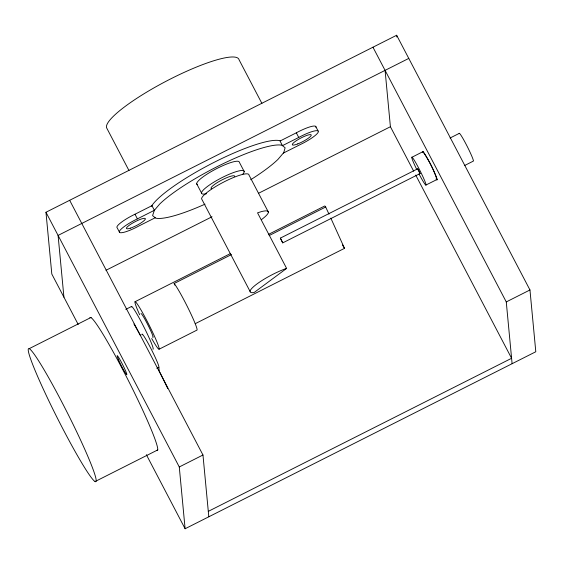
<?xml version="1.0" encoding="UTF-8"?>
<svg xmlns="http://www.w3.org/2000/svg" width="564" height="564" viewBox="0 0 564 564"><rect width="100%" height="100%" fill="white"/><g stroke="black" fill="none" stroke-linecap="round" stroke-linejoin="round"><path stroke-width="0.85" d="M280.364 238.114L282.733 242.872L420.102 173.536L419.179 171.237L417.734 168.784L280.364 238.114L282.733 242.872M417.734 168.784L417.889 169.426M151.512 206.191L151.956 205.67L154.374 210.302L152.576 215.631L155.72 218.141A74.533 14.149 -27.6 0 0 205.021 204.154M286.625 268.408L254.181 292.476L253.314 292.646A26.621 5.055 -27.6 0 1 256.916 283.988A26.621 5.055 -27.6 0 1 285.504 268.767L286.625 268.408L257.536 212.839L261.351 211.627A26.621 5.055 -27.6 0 1 261.548 219.551M412.009 157.229L422.908 151.681C428.915 160.063 433.927 169.842 437.015 179.747L436.078 178.943M464.68 165.492L473.21 161.17A15.616 1.184 63.2 0 0 467.098 146.189A15.616 1.184 63.2 0 0 459.195 133.59M78.206 324.476L51.81 274.034L45.966 212.254L396.654 35.25L529.963 289.966L535.8 351.746L185.112 528.75L146.351 454.683M408.773 58.409L58.085 235.414L63.929 297.193M119.603 232.438L117.178 227.814A18.633 3.539 -27.6 0 1 134.775 214.334L151.956 205.67M315.896 127.26A18.633 3.539 -27.6 0 0 296.319 132.822L280.033 141.021L282.458 145.653L298.744 137.454A18.633 3.539 -27.6 0 1 318.343 131.356A18.633 3.539 -27.6 0 1 300.492 144.447L283.311 153.105M155.241 217.753L138.956 225.952A18.633 3.539 -27.6 0 1 119.349 232.051A18.633 3.539 -27.6 0 1 137.2 218.966L154.374 210.302L159.732 204.013A74.533 14.149 -27.6 0 1 224.084 163.243A74.533 14.149 -27.6 0 1 281.972 145.265L285.116 147.768L283.748 152.59L277.96 159.393A74.533 14.149 -27.6 0 1 250.719 179.719M105.969 270.297L212.043 216.752M258.404 193.353L390.408 126.731L385.078 70.366M29.25 348.637L91.107 317.419M450.079 138.004L459.399 133.315M135.029 301.733L230.204 253.694M268.746 234.243L324.589 206.057A26.621 2.023 63.2 0 1 325.407 206.509L329.009 214.137M174.84 285.109L174.121 283.516L231.48 254.568M269.197 235.533L325.766 206.974M125.8 309.368L131.638 306.421M195.222 323.687L344.512 248.336L330.814 218.113M159.083 349.215L196.991 330.081A26.621 2.023 63.2 0 0 189.603 311.173A26.621 2.023 63.2 0 0 175.341 285.095L174.121 283.516M156.82 368.334L158.851 367.312A18.633 1.417 63.2 0 0 150.334 347.424A18.633 1.417 63.2 0 0 142.015 334.945M95.069 481.557A74.533 5.661 63.2 0 0 52.981 385.452A74.533 5.661 63.2 0 0 38.437 378.282A74.533 5.661 63.2 0 0 95.069 481.557L157.701 449.938M185.112 528.75L179.274 466.964L202.969 455.007L69.661 200.298M512.105 363.702L506.268 301.923L529.963 289.966M208.292 511.365L511.59 358.288L415.703 175.066M425.82 185.091L436.762 179.62M422.908 151.681L422.711 152.358M420.102 173.536L419.806 173.183M344.512 248.336L344.005 247.547A26.621 2.023 63.2 0 1 342.489 244.987M419.278 172.288L419.567 172.788M140.316 335.22L134.867 325.583A74.533 5.661 63.2 0 0 133.929 323.983M372.966 47.221L506.268 301.923M390.408 126.731L413.666 171.167M315.664 126.336L318.089 130.968M296.319 132.822L298.744 137.454M261.9 103.409L239.066 59.777A74.533 14.149 -27.6 0 0 169.355 79.559A74.533 14.149 -27.6 0 0 106.525 127.64L128.952 170.49M268.386 212.113L248.999 175.066A26.621 5.055 -27.6 0 0 225.156 181.333A26.621 5.055 -27.6 0 0 201.595 198.81L250.071 291.433M244.198 171.526L239.355 162.27A23.956 4.547 -27.6 0 0 214.785 169.602A23.956 4.547 -27.6 0 0 197.548 184.689M196.702 183.793L201.545 193.057M134.993 214.228L137.419 218.86M45.966 212.254L179.274 466.964M418.65 171.089L418.967 171.703M418.093 169.905L418.354 170.476M158.851 367.312L159.238 371.112L160.599 373.784A74.533 5.661 63.2 0 1 167.769 388.596M396.654 35.25L396.823 36.991M202.969 455.007L208.807 516.786M416.845 169.672A15.616 1.184 63.2 0 1 413.539 159.097A15.616 1.184 63.2 0 1 425.362 182.468A15.616 1.184 63.2 0 1 419.052 174.022M211.437 188.757A13.31 2.524 -27.6 0 1 221.307 180.276A13.31 2.524 -27.6 0 1 234.723 176.384M206.593 193.727A23.956 4.547 -27.6 0 1 206.593 187.121A23.956 4.547 -27.6 0 1 233.785 172.45A23.956 4.547 -27.6 0 1 242.753 174.213M139.675 314.775A26.621 2.023 63.2 0 1 138.857 306.414A26.621 2.023 63.2 0 1 157.278 342.785A26.621 2.023 63.2 0 1 151.702 338.52M141.035 313.605A13.31 1.008 63.2 0 1 148.6 326.302A13.31 1.008 63.2 0 1 152.668 337.124M131.384 306.978A23.956 1.819 63.2 0 1 143.256 325.703A23.956 1.819 63.2 0 1 152.943 349.208M151.963 205.486A74.533 14.149 -27.6 0 1 214.99 161.896A74.533 14.149 -27.6 0 1 280.139 140.796M422.563 151.758A15.968 1.213 63.2 0 1 431.418 166.105A15.968 1.213 63.2 0 1 436.282 179.31M89.902 317.821A74.533 5.661 63.2 0 1 129.311 382.42A74.533 5.661 63.2 0 1 156.665 450.453M130.362 228.173A10.645 2.023 -27.6 0 0 145.343 219.079A10.645 2.023 -27.6 0 0 132.032 223.429A10.645 2.023 -27.6 0 0 130.362 228.173M297.757 143.912A10.645 2.023 -27.6 0 0 311.222 134.93A10.645 2.023 -27.6 0 0 296.354 140.69A10.645 2.023 -27.6 0 0 297.757 143.912M118.306 359.233A10.645 0.811 63.2 0 0 126.569 374.566A10.645 0.811 63.2 0 0 121.084 361.679A10.645 0.811 63.2 0 0 118.306 359.233"/></g></svg>
